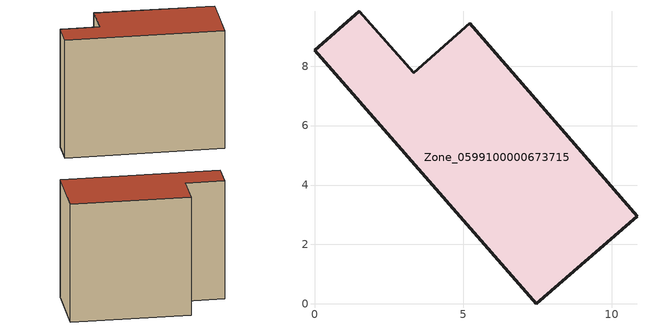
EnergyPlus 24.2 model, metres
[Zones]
Zone_0599100000673715
 floor ground (C_G): 7.45,0 0,8.53 1.5,9.85 3.34,7.77 5.23,9.44 10.85,2.95 z0
 wall outside (C_F): 3.34,7.77 1.5,9.85 0,8.53 7.45,0 10.85,2.95 5.23,9.44 3.34,7.77 z0:8.97
 roof outside (C_R): 10.85,2.95 5.23,9.44 3.34,7.77 1.5,9.85 0,8.53 7.45,0 z8.97
[BUILDING]
Pand.0599100000673715: North Axis=0; Terrain=City; Loads Convergence Tolerance Value=0.04; Temperature Convergence Tolerance Value=0.4; Solar Distribution=FullExterior; Maximum Number of Warmup Days=25; Minimum Number of Warmup Days=1
[Site:Location]
Rotterdam.The.Hague.AP_ZH_NLD Design_Conditions: Latitude=51.96; Longitude=4.45; Time Zone=1; Elevation=-4.5
[SITE:GROUNDTEMPERATURE:BUILDINGSURFACE]
18, 18, 18, 18, 18, 18, 18, 18, 18, 18, 18, 18
[MATERIAL] Thermal Absorptance=0.9; Solar Absorptance=0.7; Visible Absorptance=0.7
Name | Roughness | Thickness | Conductivity | Density | Specific Heat
G.TI.1946 | MediumSmooth | 0.15 | 1 | 540 | 1210
F.TI.1946 | Rough | 0.3 | 0.857143 | 1920 | 840
R.TI.1946 | MediumRough | 0.2 | 0.1 | 1500 | 1000
[CONSTRUCTION]
C_G: G.TI.1946
C_F: F.TI.1946
C_R: R.TI.1946
[ZONE]
Zone_0599100000673715: Type=1; Multiplier=1; Ceiling Height=Autocalculate; Volume=Autocalculate; Floor Area=autocalculate; Part of Total Floor Area=Yes
[ZONEINFILTRATION:DESIGNFLOWRATE]
Infil_Zone_0599100000673715: Zone or ZoneList or Space or SpaceList=Zone_0599100000673715; Schedule=AlwaysOn; Design Flow Rate Calculation Method=Flow/Area; Flow Rate per Floor Area=0.003; Constant Term Coefficient=1; Temperature Term Coefficient=0; Velocity Term Coefficient=0; Velocity Squared Term Coefficient=0
[HVACTEMPLATE:ZONE:IDEALLOADSAIRSYSTEM]
Zone_0599100000673715: Maximum Heating Supply Air Temperature=50; Minimum Cooling Supply Air Temperature=13; Maximum Heating Supply Air Humidity Ratio=0.0156; Minimum Cooling Supply Air Humidity Ratio=0.0077; Heating Limit=NoLimit; Cooling Limit=NoLimit; Dehumidification Control Type=ConstantSensibleHeatRatio; Cooling Sensible Heat Ratio=0.7; Dehumidification Setpoint=60; Humidification Control Type=None; Humidification Setpoint=30; Outdoor Air Method=None; Outdoor Air Flow Rate per Person=0.00944; Outdoor Air Flow Rate per Zone Floor Area=0; Outdoor Air Flow Rate per Zone=0; Demand Controlled Ventilation Type=None; Outdoor Air Economizer Type=NoEconomizer; Heat Recovery Type=None; Sensible Heat Recovery Effectiveness=0.7; Latent Heat Recovery Effectiveness=0.65
[ZONECONTROL:THERMOSTAT]
ThermostatControl_Zone_0599100000673715: Zone or ZoneList=Zone_0599100000673715; Control Type Schedule=DualSetpointControlType; Control 1=Thermostat_Zone_0599100000673715; Temperature Difference Between Cutout And Setpoint=0
[THERMOSTATSETPOINT:DUALSETPOINT]
Thermostat_Zone_0599100000673715: Heating Setpoint Temperature Schedule=HeatingSetpoint_Zone_0599100000673715; Cooling Setpoint Temperature Schedule=CoolingSetpoint_Zone_0599100000673715
[SCHEDULE:COMPACT]
HeatingSetpoint_Zone_0599100000673715: Through: 12/31, For: AllDays, Until: 24:00, 21
CoolingSetpoint_Zone_0599100000673715: Through: 12/31, For: AllDays, Until: 24:00, 24
DualSetpointControlType: Through: 12/31, For: AllDays, Until: 24:00, 4
AlwaysOn: Through: 12/31, For: AllDays, Until: 24:00, 1
